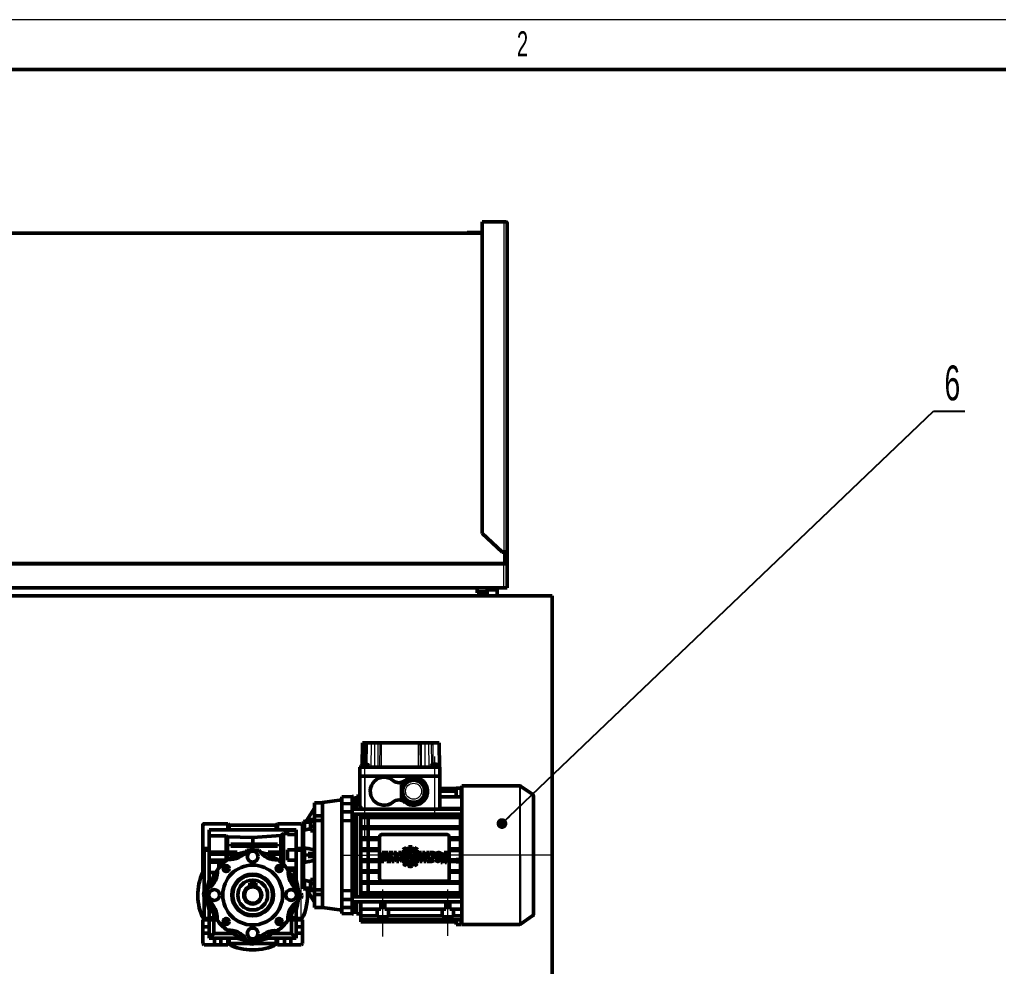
# Model space of a CAD drawing. Header units: millimetres. Extents: x 0 to 594, y 0 to 420.
# Drawn here: x 98.1 to 196.2, y 325.1 to 420 of the extents above; entities that cross this region are included whole.
import ezdxf

# ---------------------------------------------------------------- set-up
doc = ezdxf.new("R2010")
doc.units = ezdxf.units.MM
doc.linetypes.add('CENTERX2', pattern=[20.32, 12.7, -2.54, 2.54, -2.54])
doc.layers.add('ОСЕВЫЕ', color=7, linetype='Continuous')
doc.layers.add('ОСНОВНОЙ', color=7, linetype='Continuous', lineweight=25)
doc.styles.add('SLDTEXTSTYLE1', font='TXT', dxfattribs={"width": 0.605})
doc.dimstyles.new('SLDDIMSTYLE1', dxfattribs={"dimtxt": 0.18, "dimasz": 1.076923, "dimexe": 0, "dimexo": 0.0625, "dimgap": 0, "dimtad": 0, "dimtih": 1, "dimtoh": 1, "dimdec": 0, "dimrnd": 1e-09, "dimzin": 0, "dimdsep": 46, "dimtxsty": 'Standard', "dimblk1": 'DOT', "dimblk2": 'DOT', "dimsah": 1, "dimcen": 0.09, "dimadec": 0, "dimazin": 0, "dimtfac": 1.076923, "dimtdec": 0, "dimtofl": 0, "dimtmove": 0, "dimatfit": 3, "dimldrblk": 'DOT', "dimfxl": 1, "dimfrac": 2, "dimtolj": 1, "dimtzin": 0, "dimarcsym": 0})

# ---------------------------------------------------------------- blocks, each defined once
blk = doc.blocks.new('_Dot')
at = {"color": 0, "linetype": 'ByBlock', "lineweight": -2}
blk.add_line((-0.5, 0), (-1, 0), dxfattribs=at)
at = {"color": 0, "linetype": 'ByBlock', "const_width": 0.5}
blk.add_lwpolyline([(-0.25, 0, 1), (0.25, 0, 1)], format="xyb", close=True, dxfattribs=at)

msp = doc.modelspace()

# ---------------------------------------------------------------- linework, layer by layer
at = {"color": 7, "linetype": 'Continuous', "lineweight": 50}
for p, q in [((589, 415), (20, 415)), ((144.4455, 399.7402), (144.4455, 368.5238)), ((146.6155, 399.7402), (144.4455, 399.7402)), ((146.9455, 366.534), (146.9455, 399.6253)), ((144.4455, 398.5738), (50.9955, 398.5738)), ((143.9455, 398.6684), (142.9455, 398.6684)), ((142.9455, 398.5738), (142.9455, 398.6684)), ((144.4455, 398.6684), (143.9455, 398.6684)), ((143.9455, 398.6684), (143.9455, 398.5738)), ((146.4455, 366.6489), (144.4455, 368.5238)), ((144.4455, 368.5238), (144.4455, 368.4715)), ((144.4455, 368.4715), (146.4455, 366.5967)), ((146.4455, 366.6489), (146.6155, 366.6489)), ((146.4455, 366.5967), (146.4455, 366.6489)), ((146.4455, 366.5967), (146.6155, 366.5967)), ((146.7955, 366.534), (146.7955, 365.5522)), ((146.9455, 366.534), (146.9455, 365.5522)), ((76.5955, 365.4825), (146.5955, 365.4825)), ((76.5955, 365.4303), (146.5955, 365.4303)), ((146.9455, 365.5522), (146.9455, 363.045)), ((76.5955, 363.044), (146.5955, 363.044)), ((143.9455, 362.7444), (143.9455, 363.044)), ((144.9455, 362.7444), (144.9455, 363.044)), ((145.9455, 362.9698), (144.9455, 362.9698)), ((145.9455, 362.9698), (145.9455, 362.7446)), ((151.4455, 362.2446), (76.4455, 362.2446)), ((143.9455, 362.5198), (143.9455, 362.7444)), ((143.9455, 362.5198), (144.9455, 362.5198)), ((144.9455, 362.7446), (144.9455, 362.2446)), ((145.9455, 362.7446), (145.9455, 362.2446)), ((151.4455, 302.2446), (151.4455, 362.2446)), ((132.4251, 345.3089), (132.4624, 347.4446)), ((132.4624, 347.4446), (132.4624, 347.4946)), ((132.4624, 347.4946), (132.5705, 347.4946)), ((132.5955, 347.4946), (132.5705, 347.4946)), ((132.7874, 347.4946), (132.5955, 347.4946)), ((132.7874, 347.4446), (132.5955, 347.4446)), ((132.7511, 345.3659), (132.7874, 347.4446)), ((132.7874, 347.4446), (132.7874, 347.4946)), ((132.7874, 347.4946), (132.9215, 347.4946)), ((132.7874, 347.4446), (132.9215, 347.4446)), ((133.339, 347.4946), (132.9215, 347.4946)), ((133.339, 347.4946), (133.6629, 347.4946)), ((134.021, 347.4946), (133.6629, 347.4946)), ((134.2122, 347.4946), (134.021, 347.4946)), ((134.2122, 347.4946), (134.32, 347.4946)), ((134.2122, 347.4446), (134.32, 347.4446)), ((138.0715, 347.4946), (134.32, 347.4946)), ((138.0715, 347.4946), (138.1793, 347.4946)), ((138.0715, 347.4446), (138.1793, 347.4446)), ((138.3705, 347.4946), (138.1793, 347.4946)), ((138.7281, 347.4946), (138.3705, 347.4946)), ((138.7281, 347.4946), (139.052, 347.4946)), ((139.3616, 347.4946), (139.052, 347.4946)), ((139.3616, 347.4946), (139.4973, 347.4946)), ((139.4973, 347.4446), (139.3616, 347.4446)), ((140.1298, 347.4946), (139.4973, 347.4946)), ((140.1298, 347.4946), (140.1379, 347.4946)), ((140.1298, 347.4446), (140.1379, 347.4446)), ((140.1379, 347.4946), (140.1379, 347.4446)), ((140.1379, 347.4446), (140.1798, 345.0446)), ((132.4955, 345.341), (132.4955, 345.3391)), ((132.6455, 345.3666), (132.6455, 345.342)), ((132.7455, 345.3391), (132.7455, 345.3666)), ((139.4955, 345.341), (139.4955, 345.3391)), ((139.6455, 345.3666), (139.6455, 345.342)), ((139.7455, 345.3391), (139.7455, 345.3666)), ((132.1955, 344.1446), (132.1955, 345.0446)), ((132.1955, 345.0446), (132.6955, 345.0446)), ((132.2955, 345.2446), (132.2955, 345.0446)), ((132.2955, 345.2446), (133.0955, 345.2446)), ((132.6955, 345.0446), (139.6955, 345.0446)), ((133.0955, 345.0446), (133.0955, 345.2446)), ((139.2955, 345.2446), (139.2955, 345.0446)), ((139.2955, 345.2446), (140.0955, 345.2446)), ((139.6955, 345.0446), (140.1955, 345.0446)), ((140.0955, 345.0446), (140.0955, 345.2446)), ((140.1955, 344.1446), (140.1955, 345.0446)), ((132.1955, 341.2014), (132.1955, 344.1446)), ((132.1955, 344.1446), (132.6955, 344.1446)), ((132.6955, 344.1446), (139.6955, 344.1446)), ((137.5705, 344.0303), (136.3705, 343.3374)), ((136.3705, 343.3374), (136.3705, 341.9518)), ((138.7705, 343.3374), (137.5705, 344.0303)), ((138.7705, 341.9518), (138.7705, 343.3374)), ((139.6955, 344.1446), (140.1955, 344.1446)), ((140.1955, 344.1446), (140.1955, 342.0896)), ((141.8455, 342.9066), (140.1955, 342.9066)), ((141.8455, 342.6406), (140.1955, 342.6406)), ((141.8455, 342.0896), (141.8455, 342.9426)), ((141.8455, 342.9426), (142.3455, 342.9426)), ((142.3455, 342.0896), (142.3455, 342.9426)), ((142.3955, 342.9066), (142.3455, 342.9066)), ((142.3455, 342.6406), (142.3955, 342.6406)), ((148.1828, 343.1896), (142.3955, 343.1896)), ((142.3955, 329.2996), (142.3955, 343.1896)), ((149.5102, 342.3043), (148.2975, 343.1534)), ((128.4455, 341.4946), (127.6455, 341.4946)), ((127.6455, 340.1796), (127.6455, 341.4946)), ((130.3755, 341.7771), (128.4455, 341.5059)), ((128.4455, 330.9834), (128.4455, 341.5059)), ((131.4255, 342.1196), (130.3755, 342.0829)), ((130.3755, 341.398), (130.3755, 342.0829)), ((131.4255, 341.4048), (130.3755, 341.3952)), ((130.3755, 341.3952), (130.3755, 340.5821)), ((131.5455, 342.1175), (131.4255, 342.1196)), ((131.4255, 341.4053), (131.4255, 342.1196)), ((131.4255, 340.5988), (131.4255, 341.4048)), ((131.5455, 342.1175), (131.5455, 340.8353)), ((131.8455, 341.8946), (131.5455, 341.8946)), ((132.1955, 342.1446), (131.8455, 342.1446)), ((131.8455, 340.8353), (131.8455, 342.1446)), ((136.3705, 341.9518), (137.5705, 341.259)), ((137.5705, 341.259), (138.7705, 341.9518)), ((140.1898, 342.0896), (140.1898, 340.9098)), ((142.3955, 342.0896), (140.1898, 342.0896)), ((127.6455, 340.9446), (126.8525, 339.6756)), ((127.6455, 340.9422), (126.8525, 339.6723)), ((131.4255, 340.5988), (130.3755, 340.5821)), ((130.3755, 340.5821), (130.3755, 339.6924)), ((142.3955, 340.8353), (131.4255, 340.8353)), ((131.4255, 339.7267), (131.4255, 340.5988)), ((132.2705, 340.8353), (132.2705, 341.0211)), ((140.1898, 340.9098), (140.1514, 340.8353)), ((140.1898, 340.9098), (142.2741, 340.9098)), ((142.2741, 340.9098), (142.3955, 340.9495)), ((142.2741, 340.8353), (142.2741, 340.9098)), ((116.4455, 339.2446), (116.5955, 339.3946)), ((116.5955, 339.3946), (118.9455, 339.3946)), ((118.9455, 338.7946), (118.9455, 339.3946)), ((118.9455, 339.3946), (119.0955, 339.2446)), ((123.7955, 339.2446), (123.9455, 339.3946)), ((123.9455, 339.3946), (126.2955, 339.3946)), ((123.9455, 338.7946), (123.9455, 339.3946)), ((126.2955, 339.3946), (126.4455, 339.2446)), ((126.8495, 339.6713), (126.5455, 339.6177)), ((126.5455, 332.8716), (126.5455, 339.6177)), ((127.2305, 339.5628), (126.6455, 339.5628)), ((126.6455, 338.76), (126.6455, 339.5628)), ((126.8495, 339.668), (127.2305, 339.7352)), ((126.8525, 339.6756), (126.8495, 339.6756)), ((126.8495, 339.6723), (126.8495, 339.6756)), ((126.8525, 339.6723), (126.8495, 339.6723)), ((126.8495, 339.6723), (126.8495, 339.668)), ((126.8525, 339.6723), (126.8525, 339.6756)), ((127.2305, 339.8075), (127.6455, 339.8075)), ((127.2305, 339.8075), (127.2305, 339.6581)), ((127.2305, 339.6581), (127.2305, 339.1004)), ((127.6455, 339.6581), (127.2305, 339.6581)), ((127.64, 339.8075), (127.6455, 339.8085)), ((128.4455, 340.1796), (127.6455, 340.1796)), ((127.6455, 339.7552), (127.6455, 340.1796)), ((127.6455, 339.72), (127.6455, 339.7552)), ((128.4455, 339.72), (127.6455, 339.72)), ((127.6455, 332.7692), (127.6455, 339.72)), ((130.3755, 339.6924), (131.4255, 339.7267)), ((130.3755, 332.7048), (130.3755, 339.6924)), ((131.4255, 340.3353), (142.3955, 340.3353)), ((131.4255, 332.67), (131.4255, 339.7267)), ((131.5455, 340.3353), (131.5455, 332.0676)), ((131.8455, 336.2446), (131.8455, 340.3353)), ((132.2705, 332.0676), (132.2705, 340.3353)), ((132.2955, 340.1696), (132.2955, 340.0196)), ((132.2955, 340.1696), (142.3955, 340.1696)), ((142.3955, 340.0196), (132.2955, 340.0196)), ((133.0169, 340.1696), (133.0169, 340.3353)), ((133.0169, 340.0196), (133.0169, 339.0696)), ((142.2741, 340.1696), (142.2741, 340.3353)), ((142.2741, 339.0696), (142.2741, 340.0196)), ((116.4455, 339.3646), (116.4455, 339.2446)), ((116.4455, 339.3646), (116.5655, 339.3646)), ((116.4455, 336.8946), (116.4455, 339.2446)), ((117.0955, 338.7946), (117.0955, 336.8946)), ((117.0955, 338.7946), (118.9455, 338.7946)), ((118.9455, 338.7946), (119.0955, 338.7946)), ((119.0955, 338.7946), (119.0955, 339.2446)), ((119.0955, 339.2446), (123.7955, 339.2446)), ((119.0955, 338.7946), (123.7955, 338.7946)), ((123.7955, 338.7946), (123.7955, 339.2446)), ((123.9455, 338.7946), (123.7955, 338.7946)), ((125.7955, 338.7946), (123.9455, 338.7946)), ((124.5455, 338.4162), (124.2675, 338.2172)), ((124.5455, 338.4162), (124.9455, 338.4162)), ((124.5455, 336.5446), (124.5455, 338.4162)), ((125.7955, 338.7569), (124.9455, 338.7569)), ((124.9455, 338.3026), (124.9455, 338.7569)), ((125.7955, 336.8946), (125.7955, 338.7946)), ((126.4455, 339.2446), (126.4455, 336.8946)), ((126.5455, 339.2348), (126.4455, 339.2348)), ((127.2305, 339.1004), (127.6455, 339.1004)), ((127.2305, 339.1004), (127.2305, 338.6921)), ((127.2305, 338.6921), (127.6455, 338.6921)), ((132.2955, 339.0696), (132.2955, 338.9196)), ((132.2955, 339.0696), (142.3955, 339.0696)), ((142.3955, 338.9196), (132.2955, 338.9196)), ((133.0169, 338.9196), (133.0169, 337.9696)), ((142.2741, 337.9696), (142.2741, 338.9196)), ((118.7955, 338.1655), (117.0955, 338.1655)), ((118.9325, 338.0671), (118.7955, 338.1655)), ((118.7955, 338.1655), (118.7955, 336.5446)), ((118.9325, 338.0671), (118.9325, 336.5446)), ((121.4455, 338.0038), (118.9325, 338.0671)), ((124.2675, 338.2172), (121.4455, 338.0038)), ((121.4455, 338.0038), (121.4455, 337.3446)), ((124.2675, 336.5446), (124.2675, 338.2172)), ((124.9455, 338.3026), (125.7955, 338.3026)), ((126.5455, 338.3026), (126.4455, 338.3026)), ((132.2955, 337.9696), (132.2955, 337.8196)), ((132.2955, 337.9696), (134.1455, 337.9696)), ((134.1455, 337.8196), (132.2955, 337.8196)), ((133.0169, 337.8196), (133.0169, 336.8696)), ((134.1455, 333.9196), (134.1455, 338.0196)), ((134.4455, 338.3196), (140.8455, 338.3196)), ((141.1455, 338.0196), (141.1455, 333.9196)), ((141.1455, 337.9696), (142.3955, 337.9696)), ((142.3955, 337.8196), (141.1455, 337.8196)), ((142.2741, 336.8696), (142.2741, 337.8196)), ((117.0955, 336.8946), (116.4455, 336.8946)), ((116.5955, 336.7446), (116.4455, 336.8946)), ((116.4455, 336.8946), (116.4455, 335.5313)), ((116.5955, 336.7446), (117.0955, 336.7446)), ((116.5955, 336.7446), (116.5955, 329.8946)), ((117.0955, 336.7446), (117.0955, 336.8946)), ((117.0955, 333.7404), (117.0955, 336.7446)), ((117.0955, 336.5446), (119.8955, 336.5446)), ((123.9455, 337.3446), (119.2455, 337.3446)), ((119.2455, 337.3446), (119.2455, 337.1446)), ((119.2455, 337.1446), (123.9455, 337.1446)), ((119.8955, 336.5446), (119.8955, 336.3446)), ((121.4455, 337.1446), (121.4455, 336.7696)), ((122.9955, 336.5446), (122.9955, 336.3446)), ((124.5455, 336.5446), (122.9955, 336.5446)), ((123.9455, 337.1446), (123.9455, 337.3446)), ((124.5455, 336.4768), (124.5373, 336.3446)), ((124.5455, 336.5446), (124.5455, 336.4768)), ((124.5455, 335.2963), (124.5455, 336.4768)), ((125.7955, 336.7666), (124.9455, 336.7666)), ((124.9455, 335.7226), (124.9455, 336.7666)), ((125.7955, 336.7446), (125.7955, 336.8946)), ((126.4455, 336.8946), (125.7955, 336.8946)), ((125.7955, 333.7404), (125.7955, 336.7446)), ((125.7955, 336.7446), (126.2955, 336.7446)), ((126.4455, 336.8946), (126.2955, 336.7446)), ((126.5455, 336.5092), (126.2955, 336.5092)), ((126.5455, 336.7666), (126.3175, 336.7666)), ((126.6455, 335.5332), (126.6455, 336.956)), ((132.2955, 336.7196), (132.2955, 336.8696)), ((133.9355, 336.8696), (132.2955, 336.8696)), ((133.9355, 336.7196), (132.2955, 336.7196)), ((133.0169, 336.7196), (133.0169, 335.7696)), ((133.9355, 336.7196), (133.9355, 336.8696)), ((133.9355, 336.8696), (134.1455, 336.8696)), ((134.1455, 336.7196), (133.9355, 336.7196)), ((134.3636, 336.2789), (134.4239, 336.5039)), ((134.4239, 336.5039), (135.0186, 336.5039)), ((135.0186, 336.5039), (134.9583, 336.2789)), ((135.0322, 336.2069), (135.1117, 336.5039)), ((135.1117, 336.5039), (135.5255, 336.5039)), ((135.5255, 336.5039), (135.4894, 336.3689)), ((135.6187, 336.2069), (135.6187, 336.5039)), ((135.6187, 336.5039), (135.8437, 336.5039)), ((135.8437, 336.5039), (135.8437, 336.2069)), ((135.907, 336.2069), (136.0455, 336.5039)), ((136.0455, 336.5039), (136.2896, 336.5039)), ((136.2896, 336.5039), (136.0817, 336.2069)), ((136.3734, 336.5709), (136.5043, 336.5284)), ((136.3958, 336.5163), (136.5258, 336.4741)), ((136.6067, 336.6693), (136.5258, 336.7807)), ((136.665, 336.6657), (136.5846, 336.7762)), ((136.8031, 336.9349), (136.8834, 336.8244)), ((136.817, 336.9923), (136.8979, 336.8809)), ((136.8979, 335.8469), (137.0739, 336.5039)), ((137.0636, 336.9347), (137.0636, 337.0724)), ((137.1086, 336.8976), (137.1086, 337.0342)), ((137.3786, 337.0342), (137.3786, 336.8976)), ((137.4236, 337.0724), (137.4236, 336.9347)), ((137.5282, 336.5039), (137.6684, 336.5039)), ((137.5893, 336.8809), (137.6702, 336.9923)), ((137.6038, 336.8244), (137.6842, 336.9349)), ((137.6684, 336.5039), (137.6395, 336.3961)), ((137.7026, 336.2841), (137.7615, 336.5039)), ((137.7615, 336.5039), (137.7836, 336.5039)), ((137.9026, 336.7762), (137.8223, 336.6657)), ((137.8389, 336.5039), (137.9451, 336.5039)), ((137.9614, 336.7807), (137.8805, 336.6693)), ((137.9829, 336.5284), (138.1138, 336.5709)), ((138.0532, 336.5039), (138.0914, 336.5163)), ((138.0532, 336.5039), (138.0974, 336.5039)), ((138.147, 336.5039), (138.356, 336.5039)), ((138.2731, 335.8469), (138.4492, 336.5039)), ((138.356, 336.5039), (138.3049, 336.3131)), ((138.4492, 336.5039), (138.6821, 336.5039)), ((138.6821, 336.5039), (138.5781, 336.1159)), ((138.5781, 336.1159), (138.8498, 336.5039)), ((138.8498, 336.5039), (139.0828, 336.5039)), ((139.0828, 336.5039), (138.9067, 335.8469)), ((138.9999, 335.8469), (139.1759, 336.5039)), ((139.1759, 336.5039), (139.5486, 336.5039)), ((140.445, 335.8469), (140.6211, 336.5039)), ((140.6211, 336.5039), (141.0758, 336.5039)), ((141.0758, 336.5039), (140.8997, 335.8469)), ((141.1455, 336.8696), (141.3555, 336.8696)), ((141.3555, 336.7196), (141.1455, 336.7196)), ((141.3555, 336.8696), (142.3955, 336.8696)), ((141.3555, 336.8696), (141.3555, 336.7196)), ((142.3955, 336.7196), (141.3555, 336.7196)), ((142.2741, 335.8096), (142.2741, 336.7196)), ((116.5955, 335.5373), (116.4455, 335.5373)), ((116.4455, 334.4873), (116.4455, 335.5373)), ((117.0955, 336.3446), (119.8955, 336.3446)), ((117.0955, 335.7446), (118.5955, 335.7446)), ((118.5955, 335.5446), (117.0955, 335.5446)), ((118.0455, 335.5373), (117.0955, 335.5373)), ((118.0455, 335.5373), (118.0455, 334.958)), ((118.5955, 335.7446), (118.5955, 335.5446)), ((118.7955, 336.3446), (118.7955, 335.6943)), ((118.9325, 335.7953), (118.9325, 336.3446)), ((122.9955, 336.3446), (124.5373, 336.3446)), ((124.2675, 335.555), (124.2675, 336.3446)), ((124.9455, 335.7226), (125.7955, 335.7226)), ((126.2955, 335.9801), (126.5455, 335.9801)), ((126.2955, 335.7226), (126.5455, 335.7226)), ((127.0141, 336.3946), (127.6455, 336.3946)), ((127.6455, 336.0946), (127.0141, 336.0946)), ((131.8455, 332.0676), (131.8455, 336.2446)), ((132.2955, 335.7696), (132.2955, 335.6196)), ((132.2955, 335.7696), (133.9355, 335.7696)), ((133.9355, 335.6196), (132.2955, 335.6196)), ((133.0169, 335.6196), (133.0169, 334.6696)), ((133.9355, 335.6196), (133.9355, 335.7696)), ((133.9355, 335.7696), (134.1455, 335.7696)), ((134.1455, 335.6196), (133.9355, 335.6196)), ((134.5445, 336.2789), (134.3636, 336.2789)), ((134.3636, 335.6039), (134.4962, 336.0989)), ((134.5966, 335.6039), (134.3636, 335.6039)), ((134.4962, 336.0989), (134.7292, 336.0989)), ((134.5252, 336.2069), (134.5445, 336.2789)), ((134.7581, 336.2069), (134.5252, 336.2069)), ((134.7292, 336.0989), (134.5966, 335.6039)), ((134.7774, 336.2789), (134.7581, 336.2069)), ((134.9583, 336.2789), (134.7774, 336.2789)), ((134.8706, 335.6039), (135.0032, 336.0989)), ((135.2844, 335.6039), (134.8706, 335.6039)), ((135.0032, 336.0989), (135.417, 336.0989)), ((135.2651, 336.2069), (135.0322, 336.2069)), ((135.2, 335.9639), (135.1397, 335.7389)), ((135.1397, 335.7389), (135.3206, 335.7389)), ((135.3809, 335.9639), (135.2, 335.9639)), ((135.3085, 336.3689), (135.2651, 336.2069)), ((135.3206, 335.7389), (135.2844, 335.6039)), ((135.4894, 336.3689), (135.3085, 336.3689)), ((135.3776, 335.6039), (135.6084, 336.0989)), ((135.6258, 335.6039), (135.3776, 335.6039)), ((135.417, 336.0989), (135.3809, 335.9639)), ((135.6084, 336.0989), (136.0383, 336.0989)), ((135.8437, 336.2069), (135.6187, 336.2069)), ((135.7937, 335.9639), (135.6258, 335.6039)), ((135.8567, 335.9639), (135.7937, 335.9639)), ((135.8567, 335.6039), (135.8567, 335.9639)), ((136.0817, 335.6039), (135.8567, 335.6039)), ((136.0817, 336.2069), (135.907, 336.2069)), ((136.0383, 336.0989), (136.0817, 335.6039)), ((136.3931, 336.186), (136.2621, 336.2285)), ((136.2621, 335.9693), (136.3931, 336.0118)), ((136.3124, 336.2595), (136.4423, 336.2173)), ((136.3124, 335.9383), (136.4423, 335.9805)), ((136.5043, 335.6694), (136.3734, 335.6269)), ((136.5258, 335.7237), (136.3958, 335.6815)), ((136.5258, 335.4171), (136.6067, 335.5285)), ((136.5846, 335.4216), (136.665, 335.5321)), ((136.8327, 335.6039), (136.8689, 335.7389)), ((137.0657, 335.6039), (136.8327, 335.6039)), ((136.8689, 335.7389), (136.9039, 335.7389)), ((137.1308, 335.8469), (136.8979, 335.8469)), ((136.9736, 335.7389), (137.1019, 335.7389)), ((137.0737, 335.634), (137.0657, 335.6039)), ((137.1019, 335.7389), (137.0854, 335.6776)), ((137.2707, 336.3689), (137.1308, 335.8469)), ((137.1943, 335.6039), (137.1949, 335.6063)), ((137.4272, 335.6039), (137.1943, 335.6039)), ((137.2067, 335.6504), (137.2304, 335.7389)), ((137.2304, 335.7389), (137.4634, 335.7389)), ((137.2594, 335.8469), (137.3992, 336.3689)), ((137.4923, 335.8469), (137.2594, 335.8469)), ((137.3992, 336.3689), (137.2707, 336.3689)), ((137.4378, 335.6436), (137.4272, 335.6039)), ((137.4634, 335.7389), (137.4531, 335.7006)), ((137.6242, 336.339), (137.4923, 335.8469)), ((137.5204, 335.6039), (137.5485, 335.709)), ((137.7025, 335.6039), (137.5204, 335.6039)), ((137.5834, 335.7389), (137.7895, 335.7389)), ((137.5855, 335.8469), (137.6812, 336.204)), ((137.6164, 335.8469), (137.5855, 335.8469)), ((137.8184, 335.8469), (137.6697, 335.8469)), ((137.7895, 335.7389), (137.7741, 335.6815)), ((137.8498, 335.9639), (137.8184, 335.8469)), ((137.8223, 335.5321), (137.9026, 335.4216)), ((137.8805, 335.5285), (137.9614, 335.4171)), ((137.886, 336.0989), (137.9583, 336.3689)), ((137.9583, 336.3689), (138.0869, 336.3689)), ((138.0914, 335.6815), (137.9615, 335.7237)), ((138.1138, 335.6269), (137.9829, 335.6694)), ((138.0449, 335.9805), (138.1749, 335.9383)), ((138.0869, 336.3689), (138.0478, 336.2231)), ((138.0942, 336.0118), (138.2251, 335.9693)), ((138.208, 335.6039), (138.2442, 335.7389)), ((138.4409, 335.6039), (138.208, 335.6039)), ((138.2442, 335.7389), (138.4771, 335.7389)), ((138.5061, 335.8469), (138.2731, 335.8469)), ((138.4771, 335.7389), (138.4409, 335.6039)), ((138.7777, 336.2349), (138.5061, 335.8469)), ((138.6087, 335.6039), (138.6448, 335.7389)), ((138.8416, 335.6039), (138.6087, 335.6039)), ((138.6448, 335.7389), (138.8778, 335.7389)), ((138.6738, 335.8469), (138.7777, 336.2349)), ((138.9067, 335.8469), (138.6738, 335.8469)), ((138.8778, 335.7389), (138.8416, 335.6039)), ((138.9348, 335.6039), (138.9709, 335.7389)), ((139.4021, 335.6039), (138.9348, 335.6039)), ((138.9709, 335.7389), (139.2039, 335.7389)), ((139.2328, 335.8469), (138.9999, 335.8469)), ((139.2811, 336.0269), (139.2328, 335.8469)), ((139.2524, 335.7389), (139.5591, 335.7389)), ((139.3293, 336.2069), (139.3727, 336.3689)), ((139.5898, 335.8469), (139.3726, 335.8469)), ((139.4069, 336.3689), (139.3727, 336.3689)), ((139.9528, 335.8469), (139.7129, 335.8469)), ((139.7192, 335.9653), (139.8065, 336.2911)), ((139.7531, 335.7389), (140.2401, 335.7389)), ((140.0239, 336.2329), (139.9366, 335.9071)), ((140.282, 335.8469), (140.0403, 335.8469)), ((140.0565, 335.8749), (140.1438, 336.2007)), ((140.3612, 336.1425), (140.282, 335.8469)), ((140.2859, 335.5139), (140.3462, 335.7389)), ((140.4257, 335.5139), (140.2859, 335.5139)), ((140.3462, 335.7389), (140.9407, 335.7389)), ((140.4498, 335.6039), (140.4257, 335.5139)), ((140.6127, 335.8469), (140.445, 335.8469)), ((140.7647, 335.6039), (140.4498, 335.6039)), ((140.7526, 336.3689), (140.6127, 335.8469)), ((140.6668, 335.8469), (140.8067, 336.3689)), ((140.8997, 335.8469), (140.6668, 335.8469)), ((140.7406, 335.5139), (140.7647, 335.6039)), ((140.8804, 335.5139), (140.7406, 335.5139)), ((140.8067, 336.3689), (140.7526, 336.3689)), ((140.9407, 335.7389), (140.8804, 335.5139)), ((141.1455, 335.7696), (141.3555, 335.7696)), ((141.3555, 335.6196), (141.1455, 335.6196)), ((141.3555, 335.7696), (141.3555, 335.6196)), ((141.3555, 335.7696), (141.8455, 335.7696)), ((141.8455, 335.6196), (141.3555, 335.6196)), ((142.3455, 335.8096), (141.8455, 335.8096)), ((141.8455, 335.5796), (141.8455, 335.8096)), ((142.3455, 335.5796), (141.8455, 335.5796)), ((142.2741, 334.6696), (142.2741, 335.5796)), ((142.3455, 335.5796), (142.3455, 335.8096)), ((142.3455, 335.7696), (142.3955, 335.7696)), ((142.3455, 335.6196), (142.3955, 335.6196)), ((116.4455, 334.4873), (116.5955, 334.4873)), ((116.4455, 333.8946), (116.4455, 334.4873)), ((117.0955, 334.4873), (117.7181, 334.4873)), ((117.5455, 334.1714), (117.5455, 334.4873)), ((118.7955, 335.1421), (118.7955, 334.8979)), ((118.9325, 335.028), (118.9325, 335.0993)), ((124.2675, 334.7142), (124.2675, 335.0735)), ((124.8561, 334.9446), (125.7955, 334.9446)), ((125.7955, 334.7446), (125.0053, 334.7446)), ((132.2955, 334.6696), (132.2955, 334.5196)), ((132.2955, 334.6696), (134.1455, 334.6696)), ((134.1455, 334.5196), (132.2955, 334.5196)), ((133.0169, 334.5196), (133.0169, 333.5696)), ((136.8834, 335.3734), (136.8031, 335.2629)), ((136.8979, 335.3169), (136.817, 335.2055)), ((137.0636, 335.1254), (137.0636, 335.2631)), ((137.1086, 335.1636), (137.1086, 335.3002)), ((137.3786, 335.3002), (137.3786, 335.1636)), ((137.4236, 335.2631), (137.4236, 335.1254)), ((137.6702, 335.2055), (137.5893, 335.3169)), ((137.6842, 335.2629), (137.6038, 335.3734)), ((141.1455, 334.6696), (142.3955, 334.6696)), ((142.3955, 334.5196), (141.1455, 334.5196)), ((142.2741, 333.5696), (142.2741, 334.5196)), ((116.4455, 333.8946), (116.5955, 333.8946)), ((117.0955, 333.7404), (117.3626, 333.695)), ((117.3955, 333.8321), (117.3955, 333.8946)), ((117.3955, 333.8946), (117.4206, 333.8946)), ((125.3933, 334.1867), (125.3379, 334.1867)), ((125.5876, 333.7053), (125.7955, 333.7404)), ((126.5455, 334.1867), (126.2955, 334.1867)), ((126.6455, 332.9264), (126.6455, 333.7293)), ((127.2305, 333.7971), (127.6455, 333.7971)), ((127.2305, 333.7971), (127.2305, 333.3888)), ((132.2955, 333.5696), (142.3955, 333.5696)), ((132.2955, 333.5696), (132.2955, 333.4196)), ((140.8455, 333.6196), (134.4455, 333.6196)), ((121.7455, 333.4246), (121.1455, 333.4246)), ((121.1455, 333.4246), (121.1455, 333.0931)), ((121.7455, 333.0931), (121.7455, 333.4246)), ((126.2955, 333.2544), (126.5455, 333.2544)), ((126.5455, 332.8716), (126.8495, 332.818)), ((126.6455, 332.9264), (127.2305, 332.9264)), ((127.2305, 332.754), (126.8495, 332.8213)), ((126.8495, 332.8213), (126.8495, 332.8169)), ((126.8495, 332.8169), (126.8525, 332.8169)), ((126.8495, 332.8136), (126.8495, 332.8169)), ((126.8495, 332.8136), (126.8525, 332.8136)), ((126.8525, 332.8169), (127.6455, 331.547)), ((126.8525, 332.8136), (126.8525, 332.8169)), ((126.8525, 332.8136), (127.6455, 331.5446)), ((127.2305, 333.3888), (127.6455, 333.3888)), ((127.2305, 333.3888), (127.2305, 332.8312)), ((127.6455, 332.8312), (127.2305, 332.8312)), ((127.2305, 332.8312), (127.2305, 332.6817)), ((127.2305, 332.6817), (127.6455, 332.6817)), ((127.6455, 332.6808), (127.64, 332.6817)), ((128.4455, 332.7692), (127.6455, 332.7692)), ((127.6455, 332.734), (127.6455, 332.7692)), ((127.6455, 332.3096), (127.6455, 332.734)), ((131.4255, 332.67), (130.3755, 332.7048)), ((130.3755, 332.7048), (130.3755, 331.8049)), ((131.4255, 331.7879), (131.4255, 332.67)), ((142.3955, 333.4196), (132.2955, 333.4196)), ((133.0169, 333.4196), (133.0169, 332.4696)), ((142.2741, 332.4696), (142.2741, 333.4196)), ((128.4455, 332.3096), (127.6455, 332.3096)), ((127.6455, 330.9946), (127.6455, 332.3096)), ((131.4255, 331.7879), (130.3755, 331.8049)), ((130.3755, 331.8049), (130.3755, 331.0076)), ((142.3955, 332.0676), (131.4255, 332.0676)), ((131.4255, 330.9977), (131.4255, 331.7879)), ((131.4255, 331.5676), (142.3955, 331.5676)), ((131.5455, 331.5676), (131.5455, 330.3717)), ((131.8455, 330.3446), (131.8455, 331.5676)), ((132.2705, 330.3446), (132.2705, 331.5676)), ((132.2955, 332.4696), (132.2955, 332.3196)), ((132.2955, 332.4696), (142.3955, 332.4696)), ((142.3955, 332.3196), (132.2955, 332.3196)), ((132.2955, 330.8146), (132.2955, 331.5676)), ((133.0169, 332.1113), (132.8969, 332.0676)), ((133.0169, 332.3196), (133.0169, 332.1113)), ((134.2979, 332.1113), (133.0169, 332.1113)), ((134.2979, 332.0676), (134.2979, 332.1113)), ((134.2979, 330.8146), (134.2979, 331.5676)), ((140.7979, 332.1113), (134.693, 332.1113)), ((134.693, 332.1113), (134.693, 332.0676)), ((134.693, 331.5676), (134.693, 330.8146)), ((140.7979, 332.0676), (140.7979, 332.1113)), ((140.7979, 330.8146), (140.7979, 331.5676)), ((142.2741, 332.1113), (141.193, 332.1113)), ((141.193, 332.1113), (141.193, 332.0676)), ((141.193, 331.5676), (141.193, 330.8146)), ((142.2741, 332.1113), (142.2741, 332.3196)), ((142.3926, 332.0676), (142.2741, 332.1113)), ((117.3458, 330.7917), (117.0955, 330.7488)), ((117.0955, 330.7488), (117.0955, 329.8946)), ((125.5285, 330.7946), (125.7955, 330.7488)), ((125.7955, 329.8946), (125.7955, 330.7488)), ((127.6455, 330.9946), (128.4455, 330.9946)), ((128.4455, 330.9834), (130.3755, 330.7121)), ((131.4255, 330.9977), (130.3755, 331.0076)), ((130.3755, 331.0076), (130.3755, 330.4063)), ((131.4255, 330.3696), (131.4255, 330.9977)), ((131.5455, 330.5946), (131.8455, 330.5946)), ((132.2955, 330.8146), (134.2979, 330.8146)), ((132.2955, 330.1696), (132.2955, 330.8146)), ((133.9205, 330.8146), (133.9205, 330.0746)), ((134.693, 330.8146), (140.7979, 330.8146)), ((135.0705, 330.0746), (135.0705, 330.8146)), ((140.4205, 330.8146), (140.4205, 330.0746)), ((141.193, 330.8146), (142.3955, 330.8146)), ((141.5705, 330.0746), (141.5705, 330.8146)), ((116.4455, 329.7446), (116.5955, 329.8946)), ((116.4455, 329.0646), (116.4455, 329.7446)), ((116.4455, 329.7446), (117.0955, 329.7446)), ((116.5955, 329.8946), (117.0955, 329.8946)), ((117.0955, 329.9446), (117.7533, 329.9446)), ((117.0955, 329.8946), (117.0955, 329.7446)), ((117.0955, 329.7446), (117.0955, 329.0646)), ((117.8856, 329.7446), (117.0955, 329.7446)), ((117.5455, 330.3178), (117.5455, 329.9446)), ((117.5455, 329.7446), (117.5455, 328.3846)), ((125.7955, 329.7446), (125.0053, 329.7446)), ((125.1377, 329.9446), (125.7955, 329.9446)), ((125.3455, 330.3178), (125.3455, 329.9446)), ((125.3455, 329.7446), (125.3455, 328.3846)), ((125.7955, 329.7446), (125.7955, 329.8946)), ((126.2955, 329.8946), (125.7955, 329.8946)), ((125.7955, 329.7446), (125.7955, 329.0646)), ((126.4455, 329.7446), (125.7955, 329.7446)), ((126.2955, 329.8946), (126.4455, 329.7446)), ((126.4455, 329.7446), (126.4455, 329.0646)), ((130.3755, 330.4063), (131.4255, 330.3696)), ((131.4255, 330.3696), (131.5455, 330.3717)), ((131.8455, 330.3446), (132.2705, 330.3446)), ((132.2705, 330.3446), (132.2955, 330.3513)), ((133.9205, 330.1696), (132.2955, 330.1696)), ((132.2955, 330.1696), (132.2955, 329.7706)), ((132.2955, 329.7706), (142.3955, 329.7706)), ((132.2955, 329.7706), (132.2955, 329.5736)), ((132.2955, 329.5736), (141.8455, 329.5736)), ((134.4955, 330.0746), (133.9205, 330.0746)), ((135.0705, 330.0746), (134.4955, 330.0746)), ((140.4205, 330.1696), (135.0705, 330.1696)), ((140.9955, 330.0746), (140.4205, 330.0746)), ((141.5705, 330.0746), (140.9955, 330.0746)), ((141.5705, 330.1696), (142.3955, 330.1696)), ((141.8455, 329.7706), (141.8455, 329.2766)), ((142.3455, 329.7706), (142.3455, 329.2766)), ((142.3455, 329.5736), (142.3955, 329.5736)), ((148.2975, 329.3358), (149.5102, 330.1849)), ((116.4455, 328.4246), (116.4455, 329.0646)), ((117.0955, 329.0646), (116.4455, 329.0646)), ((117.0955, 328.4246), (117.0955, 329.0646)), ((125.7955, 329.0646), (125.7955, 328.4246)), ((126.4455, 329.0646), (125.7955, 329.0646)), ((126.4455, 329.0646), (126.4455, 328.4246)), ((141.8455, 329.2766), (142.3455, 329.2766)), ((142.3955, 329.2996), (148.1828, 329.2996)), ((117.0955, 328.4246), (116.4455, 328.4246)), ((116.4455, 327.3946), (116.4455, 328.4246)), ((117.0955, 328.4246), (117.0955, 327.9346)), ((117.6255, 327.9346), (117.0955, 327.9346)), ((117.1355, 327.9746), (117.5455, 328.3846)), ((117.1355, 327.9346), (117.1355, 327.9746)), ((117.5455, 328.3846), (119.4398, 328.3846)), ((117.6255, 327.9346), (117.6255, 327.2446)), ((118.2655, 327.9346), (117.6255, 327.9346)), ((118.9455, 327.9346), (118.2655, 327.9346)), ((118.2655, 327.9346), (118.2655, 327.2446)), ((118.9455, 327.9346), (119.0955, 327.9346)), ((118.9455, 327.2446), (118.9455, 327.9346)), ((119.0955, 327.9346), (119.838, 327.9346)), ((119.0955, 327.3946), (119.0955, 327.9346)), ((119.8875, 328.2015), (119.838, 327.9346)), ((123.0529, 327.9346), (123.0051, 328.193)), ((123.7955, 327.9346), (123.0529, 327.9346)), ((123.4512, 328.3846), (125.3455, 328.3846)), ((123.9455, 327.9346), (123.7955, 327.9346)), ((123.7955, 327.9346), (123.7955, 327.3946)), ((124.6255, 327.9346), (123.9455, 327.9346)), ((123.9455, 327.2446), (123.9455, 327.9346)), ((125.2655, 327.9346), (124.6255, 327.9346)), ((124.6255, 327.9346), (124.6255, 327.2446)), ((125.7955, 327.9346), (125.2655, 327.9346)), ((125.2655, 327.2446), (125.2655, 327.9346)), ((125.3455, 328.3846), (125.7555, 327.9746)), ((125.7555, 327.9746), (125.7555, 327.9346)), ((125.7955, 328.4246), (126.4455, 328.4246)), ((125.7955, 328.4246), (125.7955, 327.9346)), ((126.4455, 328.4246), (126.4455, 327.3946)), ((116.5955, 327.2446), (116.4455, 327.3946)), ((117.6255, 327.2446), (116.5955, 327.2446)), ((118.2655, 327.2446), (117.6255, 327.2446)), ((118.9455, 327.2446), (118.2655, 327.2446)), ((119.0955, 327.3946), (118.9455, 327.2446)), ((123.7955, 327.3946), (119.0955, 327.3946)), ((123.9455, 327.2446), (123.7955, 327.3946)), ((124.6255, 327.2446), (123.9455, 327.2446)), ((125.2655, 327.2446), (124.6255, 327.2446)), ((126.2955, 327.2446), (125.2655, 327.2446)), ((126.4455, 327.3946), (126.2955, 327.2446))]:
    msp.add_line(p, q, dxfattribs=at)
at = {"color": 8, "linetype": 'Continuous', "lineweight": 18}
for p, q in [((146.6155, 399.7402), (146.6155, 366.6489)), ((146.5955, 365.4825), (146.5955, 366.5967)), ((146.6155, 366.5967), (146.6155, 366.6489)), ((146.7955, 366.534), (146.9455, 366.534)), ((146.5955, 365.4825), (146.5955, 365.4303)), ((146.5955, 363.044), (146.5955, 365.4303)), ((146.7955, 365.5522), (146.9455, 365.5522)), ((144.9455, 362.7444), (143.9455, 362.7444)), ((144.9455, 362.7446), (145.9455, 362.7446)), ((132.4624, 347.4446), (132.5705, 347.4446)), ((132.5705, 347.4946), (132.5705, 347.4446)), ((132.5705, 347.4446), (132.5705, 345.3571)), ((132.5955, 347.4446), (132.5705, 347.4446)), ((132.5955, 347.4946), (132.5955, 347.4446)), ((132.5955, 347.4446), (132.5955, 345.3602)), ((132.9215, 347.4446), (132.8955, 345.3382)), ((132.9215, 347.4946), (132.9215, 347.4446)), ((133.339, 347.4446), (132.9215, 347.4446)), ((133.3093, 345.0446), (133.339, 347.4446)), ((133.339, 347.4446), (133.339, 347.4946)), ((133.339, 347.4446), (133.6629, 347.4446)), ((133.6629, 347.4946), (133.6629, 347.4446)), ((133.6629, 347.4446), (133.6629, 345.0446)), ((134.021, 347.4446), (133.6629, 347.4446)), ((134.021, 347.4446), (134.021, 347.4946)), ((134.021, 345.0446), (134.021, 347.4446)), ((134.2122, 347.4446), (134.021, 347.4446)), ((134.1705, 345.0446), (134.2122, 347.4446)), ((134.2122, 347.4446), (134.2122, 347.4946)), ((134.32, 347.4946), (134.32, 347.4446)), ((134.32, 347.4446), (134.32, 345.0446)), ((138.0715, 347.4446), (134.32, 347.4446)), ((138.0715, 347.4446), (138.0715, 347.4946)), ((138.0715, 345.0446), (138.0715, 347.4446)), ((138.1793, 347.4946), (138.1793, 347.4446)), ((138.1793, 347.4446), (138.221, 345.0446)), ((138.3705, 347.4446), (138.1793, 347.4446)), ((138.3705, 347.4446), (138.3705, 347.4946)), ((138.3705, 345.0446), (138.3705, 347.4446)), ((138.7281, 347.4446), (138.3705, 347.4446)), ((138.7281, 347.4446), (138.7281, 347.4946)), ((138.7281, 345.0446), (138.7281, 347.4446)), ((138.7281, 347.4446), (139.052, 347.4446)), ((139.052, 347.4946), (139.052, 347.4446)), ((139.052, 347.4446), (139.0816, 345.0446)), ((139.3616, 347.4446), (139.052, 347.4446)), ((139.3616, 347.4946), (139.3616, 347.4446)), ((139.3882, 345.2903), (139.3616, 347.4446)), ((139.4973, 347.4946), (139.4973, 347.4446)), ((139.4973, 347.4446), (139.4973, 345.34)), ((140.1298, 347.4446), (139.4973, 347.4446)), ((140.1298, 347.4446), (140.1298, 347.4946)), ((140.1298, 345.0446), (140.1298, 347.4446)), ((132.6955, 344.1446), (132.6955, 345.0446)), ((139.6955, 344.1446), (139.6955, 345.0446)), ((132.6955, 344.1446), (132.6955, 340.8353)), ((139.6955, 340.8353), (139.6955, 344.1446)), ((148.1828, 343.1896), (148.1828, 336.2446)), ((148.2975, 336.2446), (148.2975, 343.1534)), ((149.5102, 342.3043), (149.5102, 336.2446)), ((148.1828, 336.2446), (148.1828, 329.2996)), ((148.2975, 336.2446), (148.2975, 329.3358)), ((149.5102, 336.2446), (149.5102, 330.1849))]:
    msp.add_line(p, q, dxfattribs=at)
at = {"color": 7, "linetype": 'CENTERX2', "lineweight": 18, "ltscale": 5}
for p, q in [((139.6955, 340.0896), (139.6955, 346.1446)), ((132.6955, 337.9597), (132.6955, 344.0979)), ((130.2955, 336.2446), (133.0169, 336.2446)), ((151.5102, 336.2446), (133.0169, 336.2446)), ((134.4955, 328.0746), (134.4955, 332.8146)), ((140.9955, 328.1696), (140.9955, 332.8146))]:
    msp.add_line(p, q, dxfattribs=at)
at = {"color": 7, "linetype": 'Continuous', "lineweight": 18}
for p, q in [((126.2955, 329.8946), (126.2955, 336.7446)), ((137.0739, 336.5039), (137.4398, 336.5039))]:
    msp.add_line(p, q, dxfattribs=at)
at = {"color": 7, "linetype": 'Continuous', "lineweight": 50, "flags": 128}
for points in [[(146.9455, 399.6253), (146.9391, 399.6477), (146.9204, 399.6692), (146.8899, 399.6891), (146.8488, 399.7065), (146.7988, 399.7208), (146.7418, 399.7314), (146.6799, 399.7379), (146.6155, 399.7402)], [(146.6155, 366.6489), (146.6799, 366.6467), (146.7418, 366.6402), (146.7988, 366.6295), (146.8488, 366.6153), (146.8899, 366.5978), (146.9204, 366.578), (146.9391, 366.5564), (146.9455, 366.534)], [(146.6155, 366.5967), (146.6506, 366.5955), (146.6844, 366.5919), (146.7155, 366.5861), (146.7428, 366.5783), (146.7651, 366.5688), (146.7818, 366.558), (146.792, 366.5462), (146.7955, 366.534)], [(146.9455, 365.5522), (146.9387, 365.5284), (146.9188, 365.5055), (146.8865, 365.4845), (146.843, 365.466), (146.7899, 365.4508), (146.7294, 365.4396), (146.6638, 365.4326), (146.5955, 365.4303)], [(146.7955, 365.5522), (146.7916, 365.5386), (146.7802, 365.5255), (146.7618, 365.5135), (146.7369, 365.5029), (146.7066, 365.4943), (146.672, 365.4878), (146.6345, 365.4839), (146.5955, 365.4825)], [(116.5955, 332.5659), (116.5424, 332.4585), (116.5213, 332.3336)], [(126.2955, 331.9233), (126.3485, 332.0308), (126.3697, 332.1557)], [(121.1242, 327.3946), (121.2316, 327.3416), (121.3565, 327.3204)]]:
    msp.add_lwpolyline(points, dxfattribs=at)
at = {"color": 7, "linetype": 'Continuous', "lineweight": 50}
for centre, radius in [((137.5705, 342.6446), 1.1), ((121.4455, 336.0946), 0.54), ((121.4455, 332.2446), 3), ((118.7938, 334.8963), 0.3), ((118.7938, 334.8963), 0.2458), ((124.0971, 334.8963), 0.3), ((124.0971, 334.8963), 0.2458), ((121.4455, 332.2446), 2.0866), ((121.4455, 332.2446), 2), ((121.4455, 332.2446), 1.5), ((117.5955, 332.2446), 0.54), ((121.4455, 332.2446), 0.82), ((125.2955, 332.2446), 0.54), ((118.7938, 329.593), 0.3), ((118.7938, 329.593), 0.2458), ((124.0971, 329.593), 0.3), ((124.0971, 329.593), 0.2458), ((121.4455, 328.3946), 0.54)]:
    msp.add_circle(centre, radius, dxfattribs=at)
at = {"color": 8, "linetype": 'Continuous', "lineweight": 18}
msp.add_circle((137.5705, 342.6446), 0.8, dxfattribs=at)
at = {"color": 7, "linetype": 'Continuous', "lineweight": 50}
for centre, radius, start, end in [((146.683, 393.8525), 30.8087, 269.837275, 270.488186), ((134.6205, 342.6446), 1.4, 47.4471, 307.377705), ((136.0955, 344.4046), 0.9, 234.061796, 305.938204), ((137.5705, 342.6446), 1.4, 232.622295, 132.5529), ((136.0955, 340.8846), 0.9, 46.0076, 133.9924), ((134.4455, 338.0196), 0.3, 90, 180), ((140.8455, 338.0196), 0.3, 0, 90), ((119.1978, 337.8077), 2, 263.429481, 327.559146), ((121.4455, 332.2446), 4.35, 99.297987, 124.702013), ((121.4455, 332.2446), 4.525, 81.894238, 97.105762), ((123.7899, 337.7676), 2, 211.440854, 275.570519), ((121.4455, 332.2446), 4.35, 54.297987, 79.702013), ((137.2436, 336.0989), 0.99, 151.524318, 172.475682), ((137.2436, 336.0989), 0.945, 153.786789, 170.213211), ((137.2436, 336.0989), 0.855, 138.153197, 149.846803), ((137.2436, 336.0989), 0.72, 34.228866, 350.117788), ((137.2436, 336.0989), 0.99, 115.524318, 136.475682), ((137.2436, 336.0989), 0.81, 135.594068, 152.405932), ((137.2436, 336.0989), 0.675, 36.869898, 312.833428), ((137.2436, 336.0989), 0.945, 117.786789, 134.213211), ((137.2436, 336.0989), 0.495, 54.903199, 226.658242), ((137.2436, 336.0989), 0.45, 64.158067, 233.130102), ((137.2436, 336.0989), 0.81, 99.594068, 116.405932), ((137.2436, 336.0989), 0.855, 102.153197, 113.846803), ((137.2436, 336.0989), 0.99, 79.524318, 100.475682), ((137.2436, 336.0989), 0.945, 81.786789, 98.213211), ((137.2436, 336.0989), 0.81, 63.594068, 80.405932), ((137.2436, 336.0989), 0.855, 66.153197, 77.846803), ((137.2436, 336.0989), 0.99, 43.524318, 64.475682), ((137.2436, 336.0989), 0.945, 45.786789, 62.213211), ((137.2436, 336.0989), 0.81, 30, 44.405932), ((137.2436, 336.0989), 0.855, 30.153197, 41.846803), ((137.2436, 336.0989), 0.945, 25.376934, 26.213211), ((137.2436, 336.0989), 0.99, 24.14774, 28.475682), ((140.0839, 336.2168), 0.2871, 345, 165), ((121.4455, 332.2446), 4.35, 124.702013, 144.297987), ((121.4455, 332.2446), 4.35, 34.702013, 54.297987), ((137.2436, 336.0989), 0.99, 187.524318, 208.475682), ((137.2436, 336.0989), 0.945, 189.786789, 206.213211), ((137.2436, 336.0989), 0.855, 174.153197, 185.846803), ((137.2436, 336.0989), 0.81, 171.594068, 188.405932), ((137.2436, 336.0989), 0.855, 210.153197, 221.846803), ((137.2436, 336.0989), 0.81, 207.594068, 224.405932), ((137.2436, 336.0989), 0.495, 249.929252, 264.35339), ((137.2436, 336.0989), 0.45, 249.420642, 265.298454), ((137.2436, 336.0989), 0.495, 293.102396, 308.023946), ((137.2436, 336.0989), 0.45, 297.748043, 325.944202), ((137.2436, 336.0989), 0.495, 313.341758, 329.396705), ((137.2436, 336.0989), 0.45, 13.504977, 32.251957), ((137.2436, 336.0989), 0.495, 21.976054, 36.897604), ((137.2436, 336.0989), 0.675, 321.807045, 348.750888), ((137.2436, 336.0989), 0.81, 315.594068, 332.405932), ((137.8498, 336.435), 0.4711, 270, 276.810322), ((137.2436, 336.0989), 0.855, 318.153197, 329.846803), ((137.886, 336.2665), 0.1676, 270, 345), ((137.8498, 336.435), 0.4711, 282.647123, 294.945163), ((137.2436, 336.0989), 0.81, 351.594068, 353.546016), ((137.2436, 336.0989), 0.945, 333.786789, 350.213211), ((137.2436, 336.0989), 0.855, 354.153197, 355.607907), ((137.8498, 336.435), 0.4711, 301.52228, 345), ((137.2436, 336.0989), 0.99, 331.524318, 352.475682), ((139.2282, 335.8867), 0.1498, 260.674827, 279.325173), ((139.2282, 335.8867), 0.1498, 344.580117, 69.325173), ((139.3293, 336.5669), 0.36, 270, 287.302288), ((139.4069, 336.2879), 0.081, 26.617647, 90), ((139.4149, 336.2919), 0.072, 287.302288, 26.617647), ((139.9966, 335.891), 0.2871, 165, 188.835901), ((139.9966, 335.891), 0.2871, 211.99063, 328.00937), ((139.9966, 335.891), 0.0621, 165, 225.246708), ((140.0839, 336.2168), 0.0621, 345, 165), ((139.9966, 335.891), 0.0621, 314.753292, 345), ((121.4455, 332.2446), 5.5, 155.380023, 206.251651), ((115.9224, 334.589), 2, 301.440854, 5.570519), ((121.4455, 332.2446), 4.35, 144.297987, 169.702013), ((121.4455, 332.2446), 3.75, 131.243016, 138.756984), ((121.4455, 332.2446), 3.75, 41.243016, 48.756984), ((127.0086, 334.4923), 2, 173.429481, 237.559146), ((121.4455, 332.2446), 4.35, 9.297987, 34.702013), ((123.6455, 336.2446), 2.7, 310.341036, 322.777866), ((137.2436, 336.0989), 0.99, 223.524318, 244.475682), ((137.2436, 336.0989), 0.945, 225.786789, 242.213211), ((137.2436, 336.0989), 0.81, 243.594068, 260.405932), ((137.2436, 336.0989), 0.855, 246.153197, 257.846803), ((137.2436, 336.0989), 0.99, 259.524318, 280.475682), ((137.2436, 336.0989), 0.945, 261.786789, 278.213211), ((137.2436, 336.0989), 0.81, 279.594068, 296.405932), ((137.2436, 336.0989), 0.855, 282.153197, 293.846803), ((137.2436, 336.0989), 0.99, 295.524318, 316.475682), ((137.2436, 336.0989), 0.945, 297.786789, 314.213211), ((121.4455, 332.2446), 4.6, 161.023526, 198.976474), ((125.0705, 333.7764), 0.522, 352.165467, 51.800335), ((121.4455, 332.2446), 4.6, 341.023526, 18.976474), ((134.4455, 333.9196), 0.3, 180, 270), ((140.8455, 333.9196), 0.3, 270, 360), ((121.4455, 332.2446), 4.525, 171.894238, 187.105762), ((121.4455, 332.2446), 0.9, 109.471221, 70.528779), ((121.4455, 332.2446), 1, 72.448716, 107.747989), ((121.4455, 332.2446), 0.92, 70.593217, 109.334293), ((121.4455, 332.2446), 0.9, 71.374611, 108.693541), ((121.4455, 332.2446), 4.525, 351.894238, 7.105762), ((121.4455, 332.2446), 5.5, 333.748349, 4.689295), ((116.9462, 332.3259), 0.425, 178.965274, 214.385546), ((115.8824, 329.997), 2, 353.429481, 57.559146), ((121.4455, 332.2446), 4.35, 189.297987, 214.702013), ((126.9685, 329.9002), 2, 121.440854, 185.570519), ((125.9447, 332.1634), 0.425, 358.965274, 34.385546), ((121.4455, 332.2446), 4.35, 324.297987, 349.702013), ((121.4455, 332.2446), 4.35, 214.702013, 234.297987), ((121.4455, 332.2446), 3.75, 221.243016, 228.756984), ((121.4455, 332.2446), 3.75, 311.243016, 318.756984), ((121.4455, 332.2446), 4.35, 304.702013, 324.297987), ((119.1011, 326.7216), 2, 31.440854, 95.570519), ((121.4455, 332.2446), 4.35, 234.297987, 259.702013), ((123.6931, 326.6815), 2, 83.429481, 147.559146), ((121.4455, 332.2446), 4.35, 279.297987, 304.702013), ((121.4455, 332.2446), 4.6, 249.546569, 290.453431), ((121.4455, 332.2446), 4.525, 261.894238, 277.105762), ((121.4455, 332.2446), 5.5, 243.748349, 296.251651), ((121.3642, 327.7453), 0.425, 268.965274, 304.385546)]:
    msp.add_arc(centre, radius, start, end, dxfattribs=at)
at = {"color": 8, "linetype": 'Continuous', "lineweight": 18}
msp.add_arc((121.4455, 332.2446), 1.1, 74.022125, 106.098527, dxfattribs=at)
at = {"color": 7, "linetype": 'Continuous', "lineweight": 50}
for points, knots in [([(132.4959, 345.3383), (132.4899, 345.3375), (132.4144, 345.3264), (132.3497, 345.2819), (132.2902, 345.2409)], [0, 0, 0, 0, 0.0797919, 1, 1, 1, 1]), ([(132.4955, 345.3391), (132.5199, 345.3457), (132.5692, 345.359), (132.6199, 345.364), (132.6455, 345.3666)], [0, 0, 0, 0, 0.49700085, 1, 1, 1, 1]), ([(132.6455, 345.3666), (132.6455, 345.3641), (132.6455, 345.359), (132.6455, 345.3458), (132.6455, 345.3391)], [0, 0, 0, 0, 0.4970008, 1, 1, 1, 1]), ([(132.6455, 345.3391), (132.6621, 345.34), (132.6954, 345.3419), (132.7288, 345.34), (132.7455, 345.3391)], [0, 0, 0, 0, 0.4986072, 1, 1, 1, 1]), ([(132.7455, 345.3391), (132.7455, 345.3457), (132.7455, 345.359), (132.7455, 345.364), (132.7455, 345.3666)], [0, 0, 0, 0, 0.4970008, 1, 1, 1, 1]), ([(132.7455, 345.3666), (132.7707, 345.3641), (132.8214, 345.359), (132.8707, 345.3458), (132.8955, 345.3391)], [0, 0, 0, 0, 0.4970008, 1, 1, 1, 1]), ([(132.8955, 345.3391), (132.871, 345.3457), (132.8218, 345.359), (132.771, 345.364), (132.7455, 345.3666)], [0, 0, 0, 0, 0.49700085, 1, 1, 1, 1]), ([(133.1011, 345.2407), (133.0416, 345.2817), (132.9769, 345.3262), (132.9014, 345.3373), (132.8953, 345.3382)], [0, 0, 0, 0, 0.9193461, 1, 1, 1, 1]), ([(139.4959, 345.3383), (139.4899, 345.3375), (139.4144, 345.3264), (139.3497, 345.2819), (139.2902, 345.2409)], [0, 0, 0, 0, 0.0797919, 1, 1, 1, 1]), ([(139.4955, 345.3391), (139.5199, 345.3457), (139.5692, 345.359), (139.6199, 345.364), (139.6455, 345.3666)], [0, 0, 0, 0, 0.49700085, 1, 1, 1, 1]), ([(139.6455, 345.3666), (139.6455, 345.3641), (139.6455, 345.359), (139.6455, 345.3458), (139.6455, 345.3391)], [0, 0, 0, 0, 0.4970008, 1, 1, 1, 1]), ([(139.6455, 345.3391), (139.6621, 345.34), (139.6954, 345.3419), (139.7288, 345.34), (139.7455, 345.3391)], [0, 0, 0, 0, 0.4986072, 1, 1, 1, 1]), ([(139.7455, 345.3391), (139.7455, 345.3457), (139.7455, 345.359), (139.7455, 345.364), (139.7455, 345.3666)], [0, 0, 0, 0, 0.4970008, 1, 1, 1, 1]), ([(139.7455, 345.3666), (139.7707, 345.3641), (139.8214, 345.359), (139.8707, 345.3458), (139.8955, 345.3391)], [0, 0, 0, 0, 0.4970008, 1, 1, 1, 1]), ([(139.8955, 345.3391), (139.871, 345.3457), (139.8218, 345.359), (139.771, 345.364), (139.7455, 345.3666)], [0, 0, 0, 0, 0.4970008, 1, 1, 1, 1]), ([(140.1011, 345.2407), (140.0416, 345.2817), (139.9769, 345.3262), (139.9014, 345.3373), (139.8953, 345.3382)], [0, 0, 0, 0, 0.9193461, 1, 1, 1, 1]), ([(149.5955, 342.1405), (149.5944, 342.1563), (149.5922, 342.1883), (149.5744, 342.2337), (149.5475, 342.2743), (149.5225, 342.2944), (149.5102, 342.3043)], [0, 0, 0, 0, 0.2463657, 0.5, 0.7536343, 1, 1, 1, 1]), ([(149.5955, 336.2446), (149.5955, 336.3754), (149.5955, 336.6371), (149.5955, 337.045), (149.5955, 337.466), (149.5955, 337.9153), (149.5955, 338.3721), (149.5955, 338.8449), (149.5955, 339.3194), (149.5955, 339.7959), (149.5955, 340.2604), (149.5955, 340.7014), (149.5955, 341.1064), (149.5955, 341.462), (149.5955, 341.7556), (149.5955, 341.9733), (149.5955, 342.114), (149.5955, 342.1317), (149.5955, 342.1405)], [0, 0, 0, 0, 0.0423913, 0.0847799, 0.1327488, 0.1807123, 0.2347735, 0.2888292, 0.347671, 0.4097344, 0.4749724, 0.5432667, 0.6144177, 0.6881382, 0.7640516, 0.841697, 0.9205417, 1, 1, 1, 1]), ([(132.1955, 341.2014), (132.2032, 341.1542), (132.2132, 341.0929), (132.2598, 341.0345), (132.2705, 341.0211)], [0, 0, 0, 0, 0.7711029, 1, 1, 1, 1]), ([(132.2705, 341.0211), (132.2894, 340.9952), (132.3279, 340.9426), (132.3888, 340.8796), (132.4326, 340.8453), (132.4454, 340.8353)], [0, 0, 0, 0, 0.40797605, 0.82648237, 1, 1, 1, 1]), ([(126.6455, 338.76), (126.8141, 338.8019), (127.0108, 338.8507), (127.2031, 338.9107), (127.2305, 338.9192)], [0, 0, 0, 0, 0.8574423, 1, 1, 1, 1]), ([(127.6455, 336.754), (127.4812, 336.7966), (127.1516, 336.8821), (126.8145, 336.9313), (126.6455, 336.956)], [0, 0, 0, 0, 0.4984821, 1, 1, 1, 1]), ([(139.5486, 336.5039), (139.5614, 336.4992), (139.59, 336.4888), (139.6256, 336.4556), (139.6533, 336.4087), (139.6684, 336.3486), (139.666, 336.2759), (139.6393, 336.1985), (139.5907, 336.137), (139.5337, 336.1028), (139.4835, 336.0913), (139.4534, 336.0966), (139.4401, 336.0989)], [0, 0, 0, 0, 0.0680515, 0.1529627, 0.2388073, 0.3402457, 0.461472, 0.6012638, 0.7468765, 0.8470364, 0.9321809, 1, 1, 1, 1]), ([(126.6455, 335.5332), (126.8137, 335.5578), (127.1508, 335.607), (127.4803, 335.6924), (127.6455, 335.7352)], [0, 0, 0, 0, 0.4989063, 1, 1, 1, 1]), ([(127.0141, 336.3946), (127.0174, 336.3446), (127.0238, 336.2446), (127.0174, 336.1446), (127.0141, 336.0946)], [0, 0, 0, 0, 0.5, 1, 1, 1, 1]), ([(139.5591, 335.7389), (139.5526, 335.7272), (139.5332, 335.6918), (139.4879, 335.6434), (139.437, 335.6139), (139.4076, 335.6055), (139.4021, 335.6039)], [0, 0, 0, 0, 0.1884459, 0.5686395, 0.9191278, 1, 1, 1, 1]), ([(139.4401, 336.0989), (139.4529, 336.0945), (139.4856, 336.0834), (139.5305, 336.0476), (139.5685, 335.9917), (139.5912, 335.9226), (139.5903, 335.8724), (139.5898, 335.8469)], [0, 0, 0, 0, 0.1268527, 0.3260142, 0.5285857, 0.7598029, 1, 1, 1, 1]), ([(149.5955, 330.3487), (149.5955, 330.3576), (149.5955, 330.3752), (149.5955, 330.5159), (149.5955, 330.7336), (149.5955, 331.0273), (149.5955, 331.3828), (149.5955, 331.7878), (149.5955, 332.2289), (149.5955, 332.7398), (149.5955, 333.3152), (149.5955, 333.9508), (149.5955, 334.5201), (149.5955, 335.0232), (149.5955, 335.4443), (149.5955, 335.8521), (149.5955, 336.1138), (149.5955, 336.2446)], [0, 0, 0, 0, 0.07946307, 0.15831252, 0.23596267, 0.31188062, 0.38560554, 0.45676085, 0.52505925, 0.59030121, 0.67196463, 0.74723319, 0.81927682, 0.8672487, 0.91521504, 0.9576089, 1, 1, 1, 1]), ([(125.5876, 333.7053), (125.5939, 333.6651), (125.603, 333.6076), (125.589, 333.5586), (125.5848, 333.5438)], [0, 0, 0, 0, 0.6982499, 1, 1, 1, 1]), ([(127.2305, 333.57), (127.2039, 333.5783), (127.0117, 333.6383), (126.815, 333.6871), (126.6455, 333.7293)], [0, 0, 0, 0, 0.138037, 1, 1, 1, 1]), ([(134.693, 332.1113), (134.6469, 332.1241), (134.583, 332.142), (134.4653, 332.1469), (134.3771, 332.1365), (134.3152, 332.1168), (134.2979, 332.1113)], [0, 0, 0, 0, 0.3607013, 0.500074, 0.8605379, 1, 1, 1, 1]), ([(141.193, 332.1113), (141.1708, 332.1182), (141.1257, 332.1323), (141.0585, 332.1426), (140.9902, 332.146), (140.9218, 332.1417), (140.8552, 332.1296), (140.8152, 332.1168), (140.7979, 332.1113)], [0, 0, 0, 0, 0.1780933, 0.3609971, 0.5000078, 0.6776745, 0.8609001, 1, 1, 1, 1]), ([(149.5102, 330.1849), (149.5225, 330.1948), (149.5475, 330.215), (149.5744, 330.2556), (149.5922, 330.3009), (149.5944, 330.333), (149.5955, 330.3487)], [0, 0, 0, 0, 0.2463657, 0.5, 0.7536343, 1, 1, 1, 1])]:
    msp.add_open_spline(points, degree=3, knots=knots, dxfattribs=at)
for points in [[(148.2975, 343.1534), (148.2798, 343.1639), (148.2443, 343.1848), (148.2033, 343.188), (148.1828, 343.1896)], [(148.1828, 329.2996), (148.2033, 329.3012), (148.2443, 329.3045), (148.2798, 329.3253), (148.2975, 329.3358)]]:
    msp.add_open_spline(points, degree=3, dxfattribs=at)
at = {"color": 8, "linetype": 'Continuous', "lineweight": 18}
for points, knots in [([(148.1828, 336.2446), (148.2058, 336.2446), (148.2469, 336.2446), (148.2821, 336.2446), (148.2975, 336.2446)], [0, 0, 0, 0, 0.56, 1, 1, 1, 1]), ([(149.5102, 336.2446), (149.5238, 336.2446), (149.5515, 336.2446), (149.5863, 336.2446), (149.592, 336.2446), (149.5955, 336.2446)], [0, 0, 0, 0, 0.2770936, 0.5622394, 1, 1, 1, 1])]:
    msp.add_open_spline(points, degree=3, knots=knots, dxfattribs=at)
at = {"layer": 'ОСЕВЫЕ', "lineweight": 18}
msp.add_line((0, 420), (594, 420), dxfattribs=at)
at = {"layer": 'ОСНОВНОЙ', "linetype": 'Continuous', "lineweight": 18}
msp.add_line((20, 415), (589, 415), dxfattribs=at)

# ---------------------------------------------------------------- texts
at = {"color": 7, "linetype": 'Continuous', "lineweight": 0, "insert": (191.555, 385.3301), "char_height": 3.5, "attachment_point": 2, "style": 'SLDTEXTSTYLE1'}
msp.add_mtext('6', dxfattribs=at)
at = {"layer": 'ОСНОВНОЙ', "insert": (148.4826, 418.8234), "char_height": 2.5, "attachment_point": 2, "style": 'SLDTEXTSTYLE1'}
msp.add_mtext('2', dxfattribs=at)

# ---------------------------------------------------------------- leaders
at = {"color": 7, "linetype": 'Continuous', "lineweight": 0}
msp.add_leader([(146.4233, 339.4088), (189.6662, 380.7479), (192.7978, 380.7479)], dimstyle='SLDDIMSTYLE1', dxfattribs=at)

doc.saveas('drawing.dxf')
